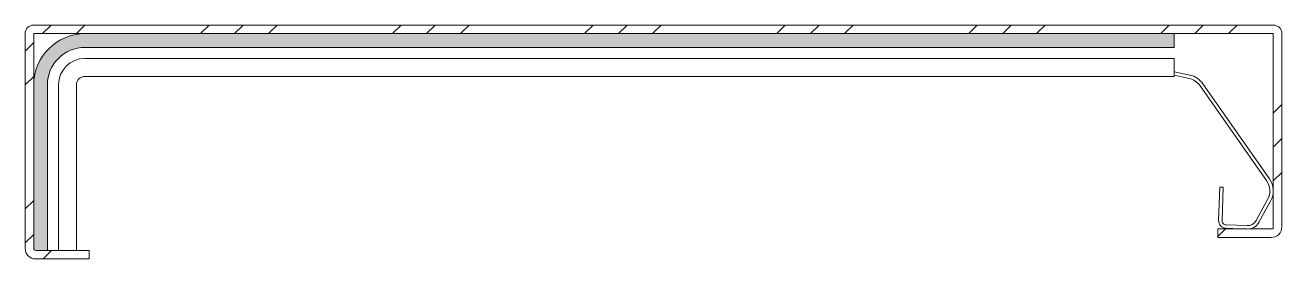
# Model space of a CAD drawing. Header units: metres. Extents: x -30 to 264, y -43 to 12.
import ezdxf

# ---------------------------------------------------------------- set-up
doc = ezdxf.new("R2010")
doc.units = ezdxf.units.M
doc.layers.add('A-DETL-GENF', color=92, linetype='Continuous', lineweight=18)

# ---------------------------------------------------------------- blocks, each defined once
blk = doc.blocks.new('41 roval muurafdeksysteem type D - Type 1-4961327-00_0 Basismaterialen')
at = {"layer": 'A-DETL-GENF', "lineweight": 13}
h = blk.add_hatch(dxfattribs=at)
h.set_pattern_fill('FP_20', color=256, style=0, pattern_type=2)
h.set_pattern_definition([(45, (13939.73, 2929.544), (-22.45064, 22.45064), []), (45, (13947.667, 2929.544), (0, 44.90128), []), (45, (13931.792, 2929.544), (0, 44.90128), [])])
h.paths.add_polyline_path([(-14.59, -42.7), (-14.59, -40.7), (-27.22, -40.68), (-27.44, -40.55), (-27.57, -40.33), (-27.59, -40.2), (-27.59, 10), (262.26, 10), (262.25, -35.7), (249.25, -35.71), (249.25, -37.7), (261.76, -37.7), (262.31, -37.64), (262.84, -37.45), (263.32, -37.15), (263.71, -36.76), (264.01, -36.28), (264.19, -35.75), (264.26, -35.2), (264.26, 10), (264.19, 10.52), (263.99, 11), (263.67, 11.41), (263.26, 11.73), (262.77, 11.93), (262.26, 12), (-27.59, 12), (-28.1, 11.93), (-28.59, 11.73), (-29, 11.41), (-29.32, 11), (-29.52, 10.52), (-29.59, 10), (-29.59, -40.2), (-29.5, -40.85), (-29.25, -41.45), (-28.85, -41.97), (-28.34, -42.37), (-27.59, -42.63), (-27.09, -42.7), (-17.59, -42.7)])
at = {"layer": 'A-DETL-GENF'}
blk.add_hatch(color=256, dxfattribs=at).paths.add_polyline_path([(-27.09, -40.7), (-24.39, -40.7), (-24.39, -2), (-24.09, 0.28), (-23.21, 2.4), (-21.81, 4.22), (-19.99, 5.62), (-17.86, 6.5), (-15.59, 6.8), (239.07, 6.8), (239.07, 10), (-15.59, 10), (-18.69, 9.59), (-21.59, 8.39), (-24.07, 6.48), (-25.98, 4), (-27.18, 1.11), (-27.59, -2), (-27.59, -40.2), (-27.44, -40.55), (-27.22, -40.68)])
for p, q in [((262.26, 12), (-27.59, 12)), ((-29.59, 10), (-29.59, -40.2)), ((-27.59, 10), (-15.59, 10)), ((-27.59, -2), (-27.59, 10)), ((239.07, 10), (-15.59, 10)), ((239.07, 10), (262.26, 10)), ((239.07, 6.8), (239.07, 10)), ((262.26, 10), (262.25, -35.7)), ((264.26, -35.2), (264.26, 10)), ((-15.59, 6.8), (239.07, 6.8)), ((239.07, 4.2), (-15.59, 4.2)), ((239.07, 1.08), (239.07, 4.2)), ((239.07, 1.08), (239.07, 0.26)), ((242.74, 0.3), (239.07, 1.08)), ((239.07, 0), (239.07, 0.26)), ((239.07, 0.26), (242.58, -0.49)), ((-27.59, -2), (-27.59, -40.2)), ((-24.39, -40.7), (-24.39, -2)), ((-21.79, -2), (-21.79, -40.7)), ((-17.59, -40.7), (-17.59, -2)), ((-15.59, 0), (239.07, 0)), ((245.14, -2.19), (260.69, -24.39)), ((261.35, -23.93), (245.8, -1.73)), ((249.73, -25.89), (249.46, -33.68)), ((250.53, -25.91), (249.73, -25.89)), ((250.26, -33.71), (250.53, -25.91)), ((260.92, -28.83), (258.21, -33.73)), ((258.91, -34.12), (261.62, -29.22)), ((256.12, -34.91), (251.22, -34.74)), ((256.09, -35.7), (249.25, -35.7)), ((249.25, -35.7), (249.25, -37.7)), ((249.25, -37.7), (261.76, -37.7)), ((251.19, -35.54), (256.09, -35.71)), ((262.25, -35.7), (256.77, -35.7)), ((-27.09, -40.7), (-24.39, -40.7)), ((-21.79, -40.7), (-24.39, -40.7)), ((-21.79, -40.7), (-17.59, -40.7)), ((-14.59, -40.7), (-17.59, -40.7)), ((-14.59, -42.7), (-14.59, -40.7)), ((-27.09, -42.7), (-14.59, -42.7))]:
    blk.add_line(p, q, dxfattribs=at)
for centre, radius, start, end in [((-27.59, 10), 2, 90, 180), ((262.26, 10), 2, 0, 90), ((-15.59, -2), 12, 90, 180), ((-15.59, -2), 8.8, 90, 180), ((-15.59, -2), 6.2, 90, 180), ((241.7, -4.59), 5, 34.9952, 78.0192), ((-15.59, -2), 2, 90, 180), ((241.7, -4.59), 4.2, 35.0002, 77.9967), ((257.25, -26.8), 4.2, 330.9939, 35.0002), ((257.25, -26.8), 5, 331.0066, 34.9952), ((251.26, -33.74), 1.8, 178.0053, 267.9934), ((251.26, -33.74), 1, 178.0052, 268.0125), ((256.2, -32.62), 3.1, 267.9934, 331.0066), ((256.2, -32.62), 2.3, 268.0125, 330.9939), ((261.75, -35.2), 2.5, 270.0322, 0.0549), ((-27.09, -40.2), 2.5, 180, 270), ((-27.09, -40.2), 0.5, 180, 195), ((-27.09, -40.2), 0.5, 180, 270), ((-27.09, -40.2), 0.5, 210, 225)]:
    blk.add_arc(centre, radius, start, end, dxfattribs=at)

msp = doc.modelspace()

# ---------------------------------------------------------------- block references
msp.add_blockref('41 roval muurafdeksysteem type D - Type 1-4961327-00_0 Basismaterialen', (0, 0))

doc.saveas('drawing.dxf')
